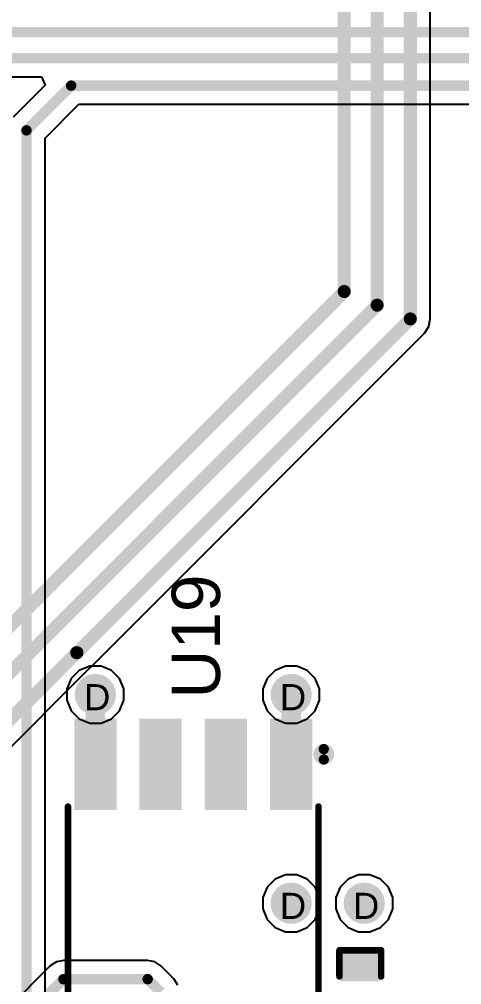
# Model space of a CAD drawing. Header units: inches. Extents: x 0 to 5032, y 0 to 5323.
# Drawn here: x 153.35 to 161.96, y 75.65 to 94.42 of the extents above; entities that cross this region are included whole.
import ezdxf

# ---------------------------------------------------------------- set-up
doc = ezdxf.new("R2010")
doc.units = ezdxf.units.IN
for name, color, linetype in [('Bottom Layer', 5, 'Continuous'), ('Bottom Solder', 6, 'Continuous'), ('Drill Drawing', 1, 'Continuous'), ('Layer 1', 16, 'Continuous'), ('Layer 2', 76, 'Continuous'), ('Top Layer', 1, 'Continuous'), ('Top Overlay', 2, 'Continuous'), ('Top Paste', 8, 'Continuous'), ('Top Solder', 216, 'Continuous'), ('Via Holes', 16, 'Continuous')]:
    doc.layers.add(name, color=color, linetype=linetype)
doc.styles.add('Arial', font='', dxfattribs={"height": 0.2})
doc.styles.get('Arial').set_extended_font_data('Arial')

# ---------------------------------------------------------------- blocks, each defined once
blk = doc.blocks.new('____0402_210')
at = {"layer": 'Top Layer'}
for points in [[(-0.6985, -0.3175), (-0.6985, 0.3174999999999999), (-0.2413000000000001, 0.3175), (-0.2412999999999999, -0.3174999999999999)], [(0.2413000000000001, -0.3175), (0.2412999999999999, 0.3174999999999999), (0.6985, 0.3175), (0.6985, -0.3174999999999999)]]:
    blk.add_hatch(color=1, dxfattribs=at).paths.add_polyline_path(points)
at = {"layer": 'Top Paste'}
for points in [[(-0.6985, -0.3175), (-0.6985, 0.3174999999999999), (-0.2413000000000001, 0.3175), (-0.2412999999999999, -0.3174999999999999)], [(0.2413000000000001, -0.3175), (0.2412999999999999, 0.3174999999999999), (0.6985, 0.3175), (0.6985, -0.3174999999999999)]]:
    blk.add_hatch(color=8, dxfattribs=at).paths.add_polyline_path(points)
at = {"layer": 'Top Solder'}
for points in [[(-0.7584998799999999, -0.3774998800000001), (-0.7584998799999999, 0.3774998799999999), (-0.1813001200000001, 0.3774998800000001), (-0.1813001199999999, -0.3774998799999999)], [(0.1813001200000001, -0.3774998800000001), (0.1813001199999999, 0.3774998799999999), (0.7584998799999999, 0.3774998800000001), (0.7584998799999999, -0.3774998799999999)]]:
    blk.add_hatch(color=216, dxfattribs=at).paths.add_polyline_path(points)
at = {"layer": 'Top Overlay'}
for points in [[(-0.2794, 0.4064, 0.127, 0.127, 0), (-0.7874, 0.4064, 0.127, 0.127, 0)], [(-0.7874, -0.4064, 0.127, 0.127, 0), (-0.7874, 0.4064, 0.127, 0.127, 0)], [(0.7874, 0.4064, 0.127, 0.127, 0), (0.2794, 0.4064, 0.127, 0.127, 0)], [(0.7874, -0.4064, 0.127, 0.127, 0), (0.7874, 0.4064, 0.127, 0.127, 0)], [(-0.2794, -0.4064, 0.127, 0.127, 0), (-0.7874, -0.4064, 0.127, 0.127, 0)], [(0.7874, -0.4064, 0.127, 0.127, 0), (0.2794, -0.4064, 0.127, 0.127, 0)]]:
    blk.add_lwpolyline(points, format="xyseb", dxfattribs=at)
for points in [[(-0.8191499999999999, 0.4064, 0.0635, 0.0635, 1), (-0.7556499999999999, 0.4064, 0.0635, 0.0635, 1)], [(-0.8191499999999999, 0.4064, 0.0635, 0.0635, 1), (-0.7556499999999999, 0.4064, 0.0635, 0.0635, 1)], [(-0.31115, 0.4064, 0.0635, 0.0635, 1), (-0.24765, 0.4064, 0.0635, 0.0635, 1)], [(0.24765, 0.4064, 0.0635, 0.0635, 1), (0.31115, 0.4064, 0.0635, 0.0635, 1)], [(0.7556499999999999, 0.4064, 0.0635, 0.0635, 1), (0.8191499999999999, 0.4064, 0.0635, 0.0635, 1)], [(0.7556499999999999, 0.4064, 0.0635, 0.0635, 1), (0.8191499999999999, 0.4064, 0.0635, 0.0635, 1)], [(-0.8191499999999999, -0.4064, 0.0635, 0.0635, 1), (-0.7556499999999999, -0.4064, 0.0635, 0.0635, 1)], [(-0.8191499999999999, -0.4064, 0.0635, 0.0635, 1), (-0.7556499999999999, -0.4064, 0.0635, 0.0635, 1)], [(-0.31115, -0.4064, 0.0635, 0.0635, 1), (-0.24765, -0.4064, 0.0635, 0.0635, 1)], [(0.24765, -0.4064, 0.0635, 0.0635, 1), (0.31115, -0.4064, 0.0635, 0.0635, 1)], [(0.7556499999999999, -0.4064, 0.0635, 0.0635, 1), (0.8191499999999999, -0.4064, 0.0635, 0.0635, 1)], [(0.7556499999999999, -0.4064, 0.0635, 0.0635, 1), (0.8191499999999999, -0.4064, 0.0635, 0.0635, 1)]]:
    blk.add_lwpolyline(points, format="xyseb", close=True, dxfattribs=at)
blk = doc.blocks.new('CAT24C256WI_GT3_212')
at = {"layer": 'Top Layer'}
for points in [[(-3.48499938, 2.21499938), (-1.91499998, 2.21499938), (-1.91499998, 1.59500062), (-3.48499938, 1.59500062)], [(1.91499998, 2.21499938), (3.48499938, 2.21499938), (3.48499938, 1.59500062), (1.91499998, 1.59500062)], [(-3.48499938, 0.9449993799999999), (-1.91499998, 0.9449993799999999), (-1.91499998, 0.32500062), (-3.48499938, 0.32500062)], [(1.91499998, 0.9449993799999999), (3.48499938, 0.9449993799999999), (3.48499938, 0.32500062), (1.91499998, 0.32500062)], [(-3.48499938, -0.32500062), (-1.91499998, -0.32500062), (-1.91499998, -0.9449993799999999), (-3.48499938, -0.9449993799999999)], [(1.91499998, -0.32500062), (3.48499938, -0.32500062), (3.48499938, -0.9449993799999999), (1.91499998, -0.9449993799999999)], [(-3.48499938, -1.59500062), (-1.91499998, -1.59500062), (-1.91499998, -2.21499938), (-3.48499938, -2.21499938)], [(1.91499998, -1.59500062), (3.48499938, -1.59500062), (3.48499938, -2.21499938), (1.91499998, -2.21499938)]]:
    blk.add_hatch(color=1, dxfattribs=at).paths.add_polyline_path(points)
at = {"layer": 'Top Paste'}
for points in [[(-3.48499938, 2.21499938), (-1.91499998, 2.21499938), (-1.91499998, 1.59500062), (-3.48499938, 1.59500062)], [(1.91499998, 2.21499938), (3.48499938, 2.21499938), (3.48499938, 1.59500062), (1.91499998, 1.59500062)], [(-3.48499938, 0.9449993799999999), (-1.91499998, 0.9449993799999999), (-1.91499998, 0.32500062), (-3.48499938, 0.32500062)], [(1.91499998, 0.9449993799999999), (3.48499938, 0.9449993799999999), (3.48499938, 0.32500062), (1.91499998, 0.32500062)], [(-3.48499938, -0.32500062), (-1.91499998, -0.32500062), (-1.91499998, -0.9449993799999999), (-3.48499938, -0.9449993799999999)], [(1.91499998, -0.32500062), (3.48499938, -0.32500062), (3.48499938, -0.9449993799999999), (1.91499998, -0.9449993799999999)], [(-3.48499938, -1.59500062), (-1.91499998, -1.59500062), (-1.91499998, -2.21499938), (-3.48499938, -2.21499938)], [(1.91499998, -1.59500062), (3.48499938, -1.59500062), (3.48499938, -2.21499938), (1.91499998, -2.21499938)]]:
    blk.add_hatch(color=8, dxfattribs=at).paths.add_polyline_path(points)
at = {"layer": 'Top Solder'}
for points in [[(-3.58659938, 2.31659938), (-1.81339998, 2.31659938), (-1.81339998, 1.49340062), (-3.58659938, 1.49340062)], [(1.81339998, 2.31659938), (3.58659938, 2.31659938), (3.58659938, 1.49340062), (1.81339998, 1.49340062)], [(-3.58659938, 1.04659938), (-1.81339998, 1.04659938), (-1.81339998, 0.22340062), (-3.58659938, 0.22340062)], [(1.81339998, 1.04659938), (3.58659938, 1.04659938), (3.58659938, 0.22340062), (1.81339998, 0.22340062)], [(-3.58659938, -0.22340062), (-1.81339998, -0.22340062), (-1.81339998, -1.04659938), (-3.58659938, -1.04659938)], [(1.81339998, -0.22340062), (3.58659938, -0.22340062), (3.58659938, -1.04659938), (1.81339998, -1.04659938)], [(-3.58659938, -1.49340062), (-1.81339998, -1.49340062), (-1.81339998, -2.31659938), (-3.58659938, -2.31659938)], [(1.81339998, -1.49340062), (3.58659938, -1.49340062), (3.58659938, -2.31659938), (1.81339998, -2.31659938)]]:
    blk.add_hatch(color=216, dxfattribs=at).paths.add_polyline_path(points)
at = {"layer": 'Top Overlay'}
for points in [[(-2.794, 2.54, 0.1999996, 0.1999996, 1), (-2.9972, 2.54, 0.1999996, 0.1999996, 1)], [(-3.0471999, 2.54, 0.0999998, 0.0999998, 1), (-2.9472001, 2.54, 0.0999998, 0.0999998, 1)], [(-2.8439999, 2.54, 0.0999998, 0.0999998, 1), (-2.7440001, 2.54, 0.0999998, 0.0999998, 1)], [(-1.91135, 2.4384, 0.0635, 0.0635, 1), (-1.84785, 2.4384, 0.0635, 0.0635, 1)], [(1.82245, 2.4384, 0.0635, 0.0635, 1), (1.88595, 2.4384, 0.0635, 0.0635, 1)], [(-1.91135, -2.4384, 0.0635, 0.0635, 1), (-1.84785, -2.4384, 0.0635, 0.0635, 1)], [(1.82245, -2.4384, 0.0635, 0.0635, 1), (1.88595, -2.4384, 0.0635, 0.0635, 1)]]:
    blk.add_lwpolyline(points, format="xyseb", close=True, dxfattribs=at)
for points in [[(1.8542, 2.4384, 0.127, 0.127, 0), (-1.8796, 2.4384, 0.127, 0.127, 0)], [(1.8542, -2.4384, 0.127, 0.127, 0), (-1.8796, -2.4384, 0.127, 0.127, 0)]]:
    blk.add_lwpolyline(points, format="xyseb", dxfattribs=at)

msp = doc.modelspace()

# ---------------------------------------------------------------- hatches: boundary and pattern name
at = {"layer": 'Bottom Layer'}
h = msp.add_hatch(color=5, dxfattribs=at)
edge = h.paths.add_edge_path()
edge.add_arc((154.83333016, 81.29400048), 0.2999994, 0, 360)
h = msp.add_hatch(color=5, dxfattribs=at)
edge = h.paths.add_edge_path()
edge.add_arc((158.64333016, 81.2939954), 0.2999994, 0, 360)
h = msp.add_hatch(color=5, dxfattribs=at)
edge = h.paths.add_edge_path()
edge.add_arc((158.64334286, 77.23704135999999), 0.2999994, 0, 360)
h = msp.add_hatch(color=5, dxfattribs=at)
edge = h.paths.add_edge_path()
edge.add_arc((160.06574286, 77.23704135999999), 0.2999994, 0, 360)
at = {"layer": 'Bottom Solder'}
h = msp.add_hatch(color=6, dxfattribs=at)
edge = h.paths.add_edge_path()
edge.add_arc((154.83333016, 81.29400048), 0.4015993999999999, 0, 360)
h = msp.add_hatch(color=6, dxfattribs=at)
edge = h.paths.add_edge_path()
edge.add_arc((158.64333016, 81.2939954), 0.4015993999999999, 0, 360)
h = msp.add_hatch(color=6, dxfattribs=at)
edge = h.paths.add_edge_path()
edge.add_arc((158.64334286, 77.23704135999999), 0.4015993999999999, 0, 360)
h = msp.add_hatch(color=6, dxfattribs=at)
edge = h.paths.add_edge_path()
edge.add_arc((160.06574286, 77.23704135999999), 0.4015993999999999, 0, 360)
at = {"layer": 'Layer 1'}
h = msp.add_hatch(color=16, dxfattribs=at)
edge = h.paths.add_edge_path()
edge.add_arc((154.83333016, 81.29400048), 0.2999994, 0, 360)
h = msp.add_hatch(color=16, dxfattribs=at)
edge = h.paths.add_edge_path()
edge.add_arc((158.64333016, 81.2939954), 0.2999994, 0, 360)
h = msp.add_hatch(color=16, dxfattribs=at)
edge = h.paths.add_edge_path()
edge.add_arc((158.64334286, 77.23704135999999), 0.2999994, 0, 360)
h = msp.add_hatch(color=16, dxfattribs=at)
edge = h.paths.add_edge_path()
edge.add_arc((160.06574286, 77.23704135999999), 0.2999994, 0, 360)
at = {"layer": 'Layer 2'}
h = msp.add_hatch(color=76, dxfattribs=at)
edge = h.paths.add_edge_path()
edge.add_arc((154.83333016, 81.29400048), 0.2999994, 0, 360)
h = msp.add_hatch(color=76, dxfattribs=at)
edge = h.paths.add_edge_path()
edge.add_arc((158.64333016, 81.2939954), 0.2999994, 0, 360)
h = msp.add_hatch(color=76, dxfattribs=at)
edge = h.paths.add_edge_path()
edge.add_arc((158.64334286, 77.23704135999999), 0.2999994, 0, 360)
h = msp.add_hatch(color=76, dxfattribs=at)
edge = h.paths.add_edge_path()
edge.add_arc((160.06574286, 77.23704135999999), 0.2999994, 0, 360)
at = {"layer": 'Top Layer'}
h = msp.add_hatch(color=1, dxfattribs=at)
edge = h.paths.add_edge_path()
edge.add_arc((154.83333016, 81.29400048), 0.2999994, 0, 360)
h = msp.add_hatch(color=1, dxfattribs=at)
edge = h.paths.add_edge_path()
edge.add_arc((158.64333016, 81.2939954), 0.2999994, 0, 360)
h = msp.add_hatch(color=1, dxfattribs=at)
edge = h.paths.add_edge_path()
edge.add_arc((158.64334286, 77.23704135999999), 0.2999994, 0, 360)
h = msp.add_hatch(color=1, dxfattribs=at)
edge = h.paths.add_edge_path()
edge.add_arc((160.06574286, 77.23704135999999), 0.2999994, 0, 360)
at = {"layer": 'Top Solder'}
h = msp.add_hatch(color=216, dxfattribs=at)
edge = h.paths.add_edge_path()
edge.add_arc((154.83333016, 81.29400048), 0.4015993999999999, 0, 360)
h = msp.add_hatch(color=216, dxfattribs=at)
edge = h.paths.add_edge_path()
edge.add_arc((158.64333016, 81.2939954), 0.4015993999999999, 0, 360)
h = msp.add_hatch(color=216, dxfattribs=at)
edge = h.paths.add_edge_path()
edge.add_arc((158.64334286, 77.23704135999999), 0.4015993999999999, 0, 360)
h = msp.add_hatch(color=216, dxfattribs=at)
edge = h.paths.add_edge_path()
edge.add_arc((160.06574286, 77.23704135999999), 0.4015993999999999, 0, 360)
at = {"layer": 'Via Holes'}
h = msp.add_hatch(color=7, dxfattribs=at)
edge = h.paths.add_edge_path()
edge.add_arc((154.83333016, 81.29400048), 0.1499997, 0, 360)
h = msp.add_hatch(color=7, dxfattribs=at)
edge = h.paths.add_edge_path()
edge.add_arc((158.64333016, 81.2939954), 0.1499997, 0, 360)
h = msp.add_hatch(color=7, dxfattribs=at)
edge = h.paths.add_edge_path()
edge.add_arc((158.64334286, 77.23704135999999), 0.1499997, 0, 360)
h = msp.add_hatch(color=7, dxfattribs=at)
edge = h.paths.add_edge_path()
edge.add_arc((160.06574286, 77.23704135999999), 0.1499997, 0, 360)

# ---------------------------------------------------------------- linework, layer by layer
at = {"layer": 'Bottom Layer'}
for p, q in [((120.73903716, 93.3022899), (153.7872972, 93.3022899)), ((153.7872972, 93.3022899), (153.85533872, 93.13802301999999)), ((153.85533872, 93.13802301999999), (153.2358251, 92.51851194)), ((153.85476722, 92.11195445999999), (154.51170012, 92.76888989999999)), ((154.51170012, 92.76888989999999), (165.34364442, 92.76888989999999)), ((153.85476722, 70.0024127), (153.85476722, 92.11195445999999))]:
    msp.add_line(p, q, dxfattribs=at)
for points in [[(120.37843844, 94.17285711999999, 0.2032, 0.2032, 0), (164.9217428, 94.17285711999999, 0.2032, 0.2032, 0)], [(120.58885712, 93.66485712, 0.2032, 0.2032, 0), (165.13216148, 93.66485712, 0.2032, 0.2032, 0)], [(153.4922, 92.26213703999998, 0.2032, 0.2032, 0), (154.36152008, 93.13145712, 0.2032, 0.2032, 0)], [(154.36152008, 93.13145712, 0.2032, 0.2032, 0), (165.34365712, 93.13145712, 0.2032, 0.2032, 0)], [(153.4922, 70.0024, 0.2032, 0.2032, 0), (153.4922, 92.26213703999998, 0.2032, 0.2032, 0)]]:
    msp.add_lwpolyline(points, format="xyseb", dxfattribs=at)
for points in [[(154.31072008, 93.13145712, 0.1016, 0.1016, 1), (154.41232008, 93.13145712, 0.1016, 0.1016, 1)], [(154.31072008, 93.13145712, 0.1016, 0.1016, 1), (154.41232008, 93.13145712, 0.1016, 0.1016, 1)], [(153.4414, 92.26213703999998, 0.1016, 0.1016, 1), (153.543, 92.26213703999998, 0.1016, 0.1016, 1)], [(153.4414, 92.26213703999998, 0.1016, 0.1016, 1), (153.543, 92.26213703999998, 0.1016, 0.1016, 1)]]:
    msp.add_lwpolyline(points, format="xyseb", close=True, dxfattribs=at)
at = {"layer": 'Layer 2'}
for p, q in [((154.72313226, 81.84799988), (154.5195157, 81.76365917999999)), ((154.94352806, 81.84799988), (154.72313226, 81.84799988)), ((155.14714462, 81.76365917999999), (154.94352806, 81.84799988)), ((158.53313226, 81.8479948), (158.3295157, 81.7636541)), ((158.75352806, 81.8479948), (158.53313226, 81.8479948)), ((158.95714462, 81.7636541), (158.75352806, 81.8479948)), ((154.5195157, 81.76365917999999), (154.36367146, 81.60781494)), ((155.30298886, 81.60781494), (155.14714462, 81.76365917999999)), ((158.3295157, 81.7636541), (158.17367146, 81.60780985999999)), ((159.11298886, 81.60780985999999), (158.95714462, 81.7636541)), ((154.36367146, 81.60781494), (154.27933076, 81.40419838)), ((155.38732956, 81.40419838), (155.30298886, 81.60781494)), ((158.17367146, 81.60780985999999), (158.08933076, 81.4041933)), ((159.19732956, 81.4041933), (159.11298886, 81.60780985999999)), ((154.27933076, 81.40419838), (154.27933076, 81.18380257999999)), ((155.38732956, 81.18380257999999), (155.38732956, 81.40419838)), ((158.08933076, 81.4041933), (158.08933076, 81.1837975)), ((159.19732956, 81.1837975), (159.19732956, 81.4041933)), ((154.27933076, 81.18380257999999), (154.36367146, 80.98018601999999)), ((155.30298886, 80.98018601999999), (155.38732956, 81.18380257999999)), ((158.08933076, 81.1837975), (158.17367146, 80.98018094)), ((159.11298886, 80.98018094), (159.19732956, 81.1837975)), ((154.36367146, 80.98018601999999), (154.5195157, 80.82434178)), ((155.14714462, 80.82434178), (155.30298886, 80.98018601999999)), ((158.17367146, 80.98018094), (158.3295157, 80.82433669999999)), ((158.95714462, 80.82433669999999), (159.11298886, 80.98018094)), ((154.5195157, 80.82434178), (154.72313226, 80.74000108)), ((154.72313226, 80.74000108), (154.94352806, 80.74000108)), ((154.94352806, 80.74000108), (155.14714462, 80.82434178)), ((158.3295157, 80.82433669999999), (158.53313226, 80.73999599999999)), ((158.53313226, 80.73999599999999), (158.75352806, 80.73999599999999)), ((158.75352806, 80.73999599999999), (158.95714462, 80.82433669999999)), ((158.3295284, 77.70670006), (158.17368416, 77.55085582)), ((158.53314496, 77.79104076), (158.3295284, 77.70670006)), ((158.75354076, 77.79104076), (158.53314496, 77.79104076)), ((158.95715732, 77.70670006), (158.75354076, 77.79104076)), ((159.11300156, 77.55085582), (158.95715732, 77.70670006)), ((159.7519284, 77.70670006), (159.59608416, 77.55085582)), ((159.95554496, 77.79104076), (159.7519284, 77.70670006)), ((160.17594076, 77.79104076), (159.95554496, 77.79104076)), ((160.37955732, 77.70670006), (160.17594076, 77.79104076)), ((160.53540156, 77.55085582), (160.37955732, 77.70670006)), ((158.17368416, 77.55085582), (158.08934346, 77.34723926)), ((159.19734226, 77.34723926), (159.11300156, 77.55085582)), ((159.59608416, 77.55085582), (159.51174346, 77.34723926)), ((160.61974226, 77.34723926), (160.53540156, 77.55085582)), ((158.08934346, 77.34723926), (158.08934346, 77.12684345999999)), ((159.19734226, 77.12684345999999), (159.19734226, 77.34723926)), ((159.51174346, 77.34723926), (159.51174346, 77.12684345999999)), ((160.61974226, 77.12684345999999), (160.61974226, 77.34723926)), ((158.08934346, 77.12684345999999), (158.17368416, 76.9232269)), ((159.11300156, 76.9232269), (159.19734226, 77.12684345999999)), ((159.51174346, 77.12684345999999), (159.59608416, 76.9232269)), ((160.53540156, 76.9232269), (160.61974226, 77.12684345999999)), ((158.17368416, 76.9232269), (158.3295284, 76.76738266)), ((158.3295284, 76.76738266), (158.53314496, 76.68304196)), ((158.75354076, 76.68304196), (158.95715732, 76.76738266)), ((158.95715732, 76.76738266), (159.11300156, 76.9232269)), ((159.59608416, 76.9232269), (159.7519284, 76.76738266)), ((159.7519284, 76.76738266), (159.95554496, 76.68304196)), ((160.17594076, 76.68304196), (160.37955732, 76.76738266)), ((160.37955732, 76.76738266), (160.53540156, 76.9232269)), ((158.53314496, 76.68304196), (158.75354076, 76.68304196)), ((159.95554496, 76.68304196), (160.17594076, 76.68304196))]:
    msp.add_line(p, q, dxfattribs=at)
at = {"layer": 'Top Layer'}
for p, q in [((161.35137402, 88.59586039999999), (161.35137402, 100.14423202)), ((161.32180334, 88.44720181999999), (161.35137402, 88.59586039999999)), ((161.23759472, 88.32117464), (161.32180334, 88.44720181999999)), ((154.7495508, 81.83313072), (161.23759472, 88.32117464)), ((154.73589576, 81.82400704), (154.7495508, 81.83313072)), ((152.58021554, 79.66832681999999), (154.73589576, 81.82400704)), ((153.95628594, 76.01770166), (152.81198038, 74.87339863999999)), ((153.95629102, 76.01770928), (153.95628594, 76.01770166)), ((154.07391588, 76.09630196), (153.95629102, 76.01770928)), ((154.21266592, 76.1239016), (154.07391588, 76.09630196)), ((155.8509329, 76.1239016), (154.21266592, 76.1239016)), ((155.8509456, 76.12390414), (155.8509329, 76.1239016)), ((155.9896931, 76.09630196), (155.8509456, 76.12390414)), ((156.1073205, 76.01770928), (155.9896931, 76.09630196)), ((156.35971776, 75.76530947999998), (156.1073205, 76.01770928)), ((156.35972538, 75.7653044), (156.35971776, 75.76530947999998)), ((156.43831806, 75.64767954), (156.35972538, 75.7653044))]:
    msp.add_line(p, q, dxfattribs=at)
for points in [[(159.67660216, 89.12866604, 0.254, 0.254, 0), (159.67660216, 100.59277824, 0.254, 0.254, 0)], [(160.3169768, 88.86341383999999, 0.254, 0.254, 0), (160.3169768, 100.48210536, 0.254, 0.254, 0)], [(160.96290896, 88.59586039999999, 0.254, 0.254, 0), (160.96290896, 100.30513848, 0.254, 0.254, 0)], [(151.08601482, 80.53807869999999, 0.254, 0.254, 0), (159.67660216, 89.12866604, 0.254, 0.254, 0)], [(151.61035972, 80.15679675999999, 0.254, 0.254, 0), (160.3169768, 88.86341383999999, 0.254, 0.254, 0)], [(154.47486504, 82.10781648, 0.254, 0.254, 0), (160.96290896, 88.59586039999999, 0.254, 0.254, 0)], [(152.19175048, 79.82923328, 0.254, 0.254, 0), (154.47033368, 82.10781648, 0.254, 0.254, 0)], [(154.47033368, 82.10781648, 0.254, 0.254, 0), (154.47486504, 82.10781648, 0.254, 0.254, 0)], [(154.83333778, 81.29399286, 0.3809999999999999, 0.3809999999999999, 0), (154.83334286, 81.29398778, 0.3809999999999999, 0.3809999999999999, 0)], [(154.83334286, 79.93704104, 0.3809999999999999, 0.3809999999999999, 0), (154.83334286, 81.29398778, 0.3809999999999999, 0.3809999999999999, 0)], [(158.64333778, 81.29398778, 0.3809999999999999, 0.3809999999999999, 0), (158.64334286, 81.29398269999999, 0.3809999999999999, 0.3809999999999999, 0)], [(158.64334286, 79.93704104, 0.3809999999999999, 0.3809999999999999, 0), (158.64334286, 81.29398269999999, 0.3809999999999999, 0.3809999999999999, 0)], [(154.83334286, 79.93704104, 0.3809999999999999, 0.3809999999999999, 0), (154.83335048, 79.93703342, 0.3809999999999999, 0.3809999999999999, 0)], [(158.64334286, 79.93704104, 0.3809999999999999, 0.3809999999999999, 0), (158.64335048, 79.93703342, 0.3809999999999999, 0.3809999999999999, 0)], [(152.96216296, 74.51083141999999, 0.2032, 0.2032, 0), (154.21266592, 75.76133438, 0.2032, 0.2032, 0)], [(154.21266592, 75.76133438, 0.2032, 0.2032, 0), (155.8509456, 75.76133438, 0.2032, 0.2032, 0)], [(155.8509456, 75.76133438, 0.2032, 0.2032, 0), (156.10335048, 75.5089295, 0.2032, 0.2032, 0)]]:
    msp.add_lwpolyline(points, format="xyseb", dxfattribs=at)
for points in [[(159.61310216, 89.12866604, 0.127, 0.127, 1), (159.74010216, 89.12866604, 0.127, 0.127, 1)], [(159.61310216, 89.12866604, 0.127, 0.127, 1), (159.74010216, 89.12866604, 0.127, 0.127, 1)], [(160.2534768, 88.86341383999999, 0.127, 0.127, 1), (160.3804768, 88.86341383999999, 0.127, 0.127, 1)], [(160.2534768, 88.86341383999999, 0.127, 0.127, 1), (160.3804768, 88.86341383999999, 0.127, 0.127, 1)], [(160.89940896, 88.59586039999999, 0.127, 0.127, 1), (161.02640896, 88.59586039999999, 0.127, 0.127, 1)], [(160.89940896, 88.59586039999999, 0.127, 0.127, 1), (161.02640896, 88.59586039999999, 0.127, 0.127, 1)], [(154.40683368, 82.10781648, 0.127, 0.127, 1), (154.53383368, 82.10781648, 0.127, 0.127, 1)], [(154.40683368, 82.10781648, 0.127, 0.127, 1), (154.53383368, 82.10781648, 0.127, 0.127, 1)], [(154.41136504, 82.10781648, 0.127, 0.127, 1), (154.53836504, 82.10781648, 0.127, 0.127, 1)], [(154.41136504, 82.10781648, 0.127, 0.127, 1), (154.53836504, 82.10781648, 0.127, 0.127, 1)], [(154.73808778, 81.29399286, 0.1905, 0.1905, 1), (154.92858778, 81.29399286, 0.1905, 0.1905, 1)], [(154.73809286, 81.29398778, 0.1905, 0.1905, 1), (154.92859286, 81.29398778, 0.1905, 0.1905, 1)], [(154.73809286, 81.29398778, 0.1905, 0.1905, 1), (154.92859286, 81.29398778, 0.1905, 0.1905, 1)], [(158.54808778, 81.29398778, 0.1905, 0.1905, 1), (158.73858778, 81.29398778, 0.1905, 0.1905, 1)], [(158.54809286, 81.29398269999999, 0.1905, 0.1905, 1), (158.73859286, 81.29398269999999, 0.1905, 0.1905, 1)], [(158.54809286, 81.29398269999999, 0.1905, 0.1905, 1), (158.73859286, 81.29398269999999, 0.1905, 0.1905, 1)], [(154.73809286, 79.93704104, 0.1905, 0.1905, 1), (154.92859286, 79.93704104, 0.1905, 0.1905, 1)], [(154.73809286, 79.93704104, 0.1905, 0.1905, 1), (154.92859286, 79.93704104, 0.1905, 0.1905, 1)], [(154.73810048, 79.93703342, 0.1905, 0.1905, 1), (154.92860048, 79.93703342, 0.1905, 0.1905, 1)], [(158.54809286, 79.93704104, 0.1905, 0.1905, 1), (158.73859286, 79.93704104, 0.1905, 0.1905, 1)], [(158.54809286, 79.93704104, 0.1905, 0.1905, 1), (158.73859286, 79.93704104, 0.1905, 0.1905, 1)], [(158.54810048, 79.93703342, 0.1905, 0.1905, 1), (158.73860048, 79.93703342, 0.1905, 0.1905, 1)], [(154.16186592, 75.76133438, 0.1016, 0.1016, 1), (154.26346592, 75.76133438, 0.1016, 0.1016, 1)], [(154.16186592, 75.76133438, 0.1016, 0.1016, 1), (154.26346592, 75.76133438, 0.1016, 0.1016, 1)], [(155.8001456, 75.76133438, 0.1016, 0.1016, 1), (155.9017456, 75.76133438, 0.1016, 0.1016, 1)], [(155.8001456, 75.76133438, 0.1016, 0.1016, 1), (155.9017456, 75.76133438, 0.1016, 0.1016, 1)]]:
    msp.add_lwpolyline(points, format="xyseb", close=True, dxfattribs=at)

# ---------------------------------------------------------------- block references
at = {"rotation": 270}
for name, p in [('CAT24C256WI_GT3_212', (156.73834286, 77.23704135999999)), ('____0402_210', (159.98954286, 75.53524136))]:
    msp.add_blockref(name, p, dxfattribs=at)

# ---------------------------------------------------------------- texts
at = {"layer": 'Drill Drawing', "style": 'Arial'}
for p in [(154.61325186, 80.9892843), (158.42325186, 80.98927921999999), (158.42326456, 76.93232517999999), (159.84566456, 76.93232517999999)]:
    msp.add_text('D', height=0.508, dxfattribs=at).set_placement(p)
at = {"layer": 'Top Overlay', "style": 'Arial'}
msp.add_text('U19', height=0.9397999999999999, rotation=90, dxfattribs=at).set_placement((157.25889046, 81.21887236))

doc.saveas('drawing.dxf')
